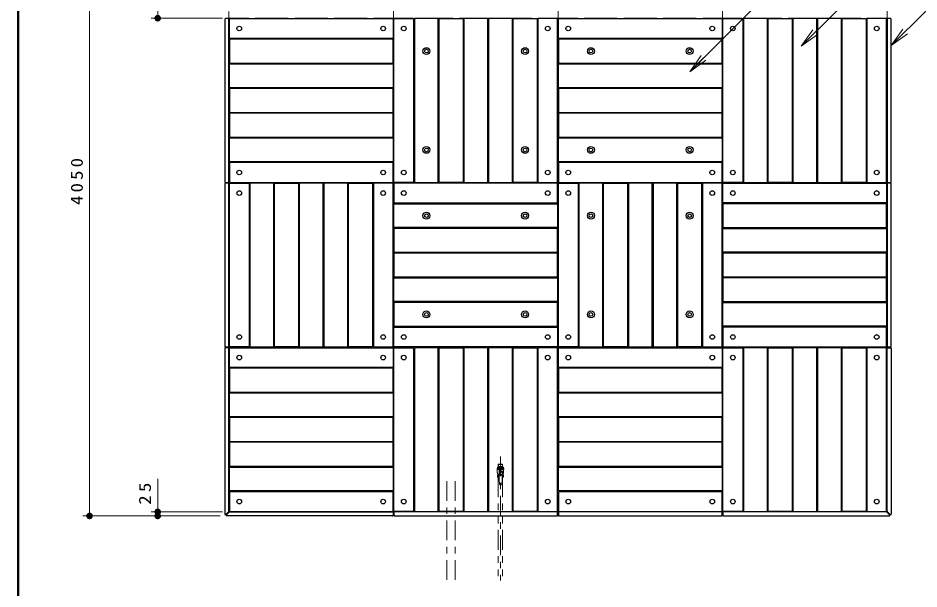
# Model space of a CAD drawing. Units: millimetres on the paper, with parts at other scales. Extents: x -385 to 0, y -594 to 267.
# Drawn here: x -385 to -248.1, y 123.6 to 210.4 of the extents above; entities that cross this region are included whole.
import ezdxf

# ---------------------------------------------------------------- set-up
doc = ezdxf.new("R2010")
doc.units = ezdxf.units.MM
doc.linetypes.add('USER2', pattern=[6, 3, -1, 1, -1])
doc.linetypes.add('USER3', pattern=[8, 3, -1, 1, -1, 1, -1])
doc.layers.add('1_40', color=7, linetype='Continuous', lineweight=25)
doc.layers.add('LY_3', color=7, linetype='Continuous', lineweight=13)
doc.styles.add('ＭＳ ゴシック', font='')
doc.styles.get('ＭＳ ゴシック').set_extended_font_data('MS Gothic')

# ---------------------------------------------------------------- blocks, each defined once
blk = doc.blocks.new('filled_dot')
at = {"color": 0, "linetype": 'Continuous', "lineweight": -2, "const_width": 1.25}
blk.add_lwpolyline([(-0.625, 0, 1), (0.625, 0, 1)], format="xyb", close=True, dxfattribs=at)

msp = doc.modelspace()

# ---------------------------------------------------------------- linework, layer by layer
at = {"layer": '1_40', "lineweight": 13}
for p, q in [((-374.126, 134.743), (-374.126, 235.993)), ((-363.774, 210.368), (-363.774, 235.368)), ((-353.944, 210.368), (-364.774, 210.368)), ((-266.008, 206.113), (-264.23, 208.581)), ((-266.008, 206.113), (-263.878, 208.226)), ((-252.303, 206.209), (-250.535, 208.684)), ((-252.303, 206.209), (-250.181, 208.33)), ((-263.526, 207.871), (-266.008, 206.113)), ((-249.828, 207.977), (-252.303, 206.209)), ((-282.935, 202.236), (-281.167, 204.711)), ((-282.935, 202.236), (-280.813, 204.358)), ((-280.46, 204.004), (-282.935, 202.236)), ((-363.774, 134.743), (-363.774, 140.37)), ((-354.299, 134.743), (-375.126, 134.743)), ((-353.944, 135.368), (-364.774, 135.368)), ((-354.299, 134.743), (-364.774, 134.743))]:
    msp.add_line(p, q, dxfattribs=at)
at = {"layer": '1_40', "linetype": 'USER2', "lineweight": 13}
for p, q in [((-352.944, 235.368), (-352.944, 210.368)), ((-327.944, 210.368), (-327.944, 235.368)), ((-327.944, 235.368), (-327.944, 210.368)), ((-302.944, 210.368), (-302.944, 235.368)), ((-302.944, 235.368), (-302.944, 210.368)), ((-277.944, 235.368), (-277.944, 210.368)), ((-277.944, 210.368), (-277.944, 235.368)), ((-252.944, 210.368), (-252.944, 235.368)), ((-252.944, 235.368), (-252.944, 210.368)), ((-352.944, 210.368), (-327.944, 210.368)), ((-352.944, 210.368), (-352.944, 185.368)), ((-327.944, 210.368), (-352.944, 210.368)), ((-302.944, 210.368), (-327.944, 210.368)), ((-327.944, 210.368), (-327.944, 185.368)), ((-327.944, 210.368), (-302.944, 210.368)), ((-327.944, 185.368), (-327.944, 210.368)), ((-302.944, 210.368), (-327.944, 210.368)), ((-327.944, 210.368), (-327.944, 185.368)), ((-302.944, 210.368), (-302.944, 185.368)), ((-277.944, 210.368), (-302.944, 210.368)), ((-302.944, 185.368), (-302.944, 210.368)), ((-302.944, 210.368), (-277.944, 210.368)), ((-302.944, 185.368), (-302.944, 210.368)), ((-277.944, 210.368), (-302.944, 210.368)), ((-302.944, 210.368), (-302.944, 185.368)), ((-277.944, 185.368), (-277.944, 210.368)), ((-277.944, 210.368), (-252.944, 210.368)), ((-252.944, 210.368), (-277.944, 210.368)), ((-277.944, 210.368), (-277.944, 185.368)), ((-277.944, 210.368), (-277.944, 185.368)), ((-277.944, 185.368), (-277.944, 210.368)), ((-252.944, 185.368), (-252.944, 210.368)), ((-252.944, 210.368), (-252.944, 185.368)), ((-352.944, 185.368), (-327.944, 185.368)), ((-327.944, 185.368), (-352.944, 185.368)), ((-352.944, 185.368), (-352.944, 160.368)), ((-302.944, 185.368), (-327.944, 185.368)), ((-327.944, 185.368), (-327.944, 160.368)), ((-327.944, 185.368), (-302.944, 185.368)), ((-327.944, 160.368), (-327.944, 185.368)), ((-327.944, 185.368), (-302.944, 185.368)), ((-302.944, 185.368), (-327.944, 185.368)), ((-327.944, 185.368), (-327.944, 160.368)), ((-277.944, 185.368), (-302.944, 185.368)), ((-302.944, 185.368), (-302.944, 160.368)), ((-302.944, 185.368), (-277.944, 185.368)), ((-302.944, 160.368), (-302.944, 185.368)), ((-277.944, 185.368), (-302.944, 185.368)), ((-302.944, 185.368), (-302.944, 160.368)), ((-302.944, 185.368), (-277.944, 185.368)), ((-302.944, 160.368), (-302.944, 185.368)), ((-277.944, 160.368), (-277.944, 185.368)), ((-277.944, 185.368), (-252.944, 185.368)), ((-277.944, 185.368), (-277.944, 160.368)), ((-252.944, 185.368), (-277.944, 185.368)), ((-277.944, 185.368), (-277.944, 160.368)), ((-277.944, 160.368), (-277.944, 185.368)), ((-252.944, 160.368), (-252.944, 185.368)), ((-252.944, 185.368), (-252.944, 160.368)), ((-352.944, 160.368), (-327.944, 160.368)), ((-352.944, 160.368), (-352.944, 135.368)), ((-327.944, 160.368), (-352.944, 160.368)), ((-327.944, 160.368), (-302.944, 160.368)), ((-302.944, 160.368), (-327.944, 160.368)), ((-327.944, 160.368), (-327.944, 135.368)), ((-327.944, 135.368), (-327.944, 160.368)), ((-302.944, 160.368), (-327.944, 160.368)), ((-327.944, 160.368), (-327.944, 135.368)), ((-327.944, 160.368), (-302.944, 160.368)), ((-302.944, 160.368), (-277.944, 160.368)), ((-302.944, 160.368), (-302.944, 135.368)), ((-277.944, 160.368), (-302.944, 160.368)), ((-302.944, 135.368), (-302.944, 160.368)), ((-277.944, 160.368), (-302.944, 160.368)), ((-302.944, 160.368), (-277.944, 160.368)), ((-302.944, 160.368), (-302.944, 135.368)), ((-277.944, 160.368), (-252.944, 160.368)), ((-252.944, 160.368), (-277.944, 160.368)), ((-277.944, 160.368), (-277.944, 135.368)), ((-277.944, 135.368), (-277.944, 160.368)), ((-277.944, 160.368), (-277.944, 135.368)), ((-252.944, 135.368), (-252.944, 160.368)), ((-252.944, 160.368), (-252.944, 135.368)), ((-311.694, 143.792), (-311.694, 124.959)), ((-319.819, 140.042), (-319.819, 124.959)), ((-318.569, 140.042), (-318.569, 124.959)), ((-352.944, 135.368), (-327.944, 135.368)), ((-327.944, 135.368), (-302.944, 135.368)), ((-302.944, 135.368), (-277.944, 135.368)), ((-277.944, 135.368), (-252.944, 135.368))]:
    msp.add_line(p, q, dxfattribs=at)
at = {"layer": '1_40', "color": 32}
for p, q in [((-353.569, 210.23), (-353.569, 185.505)), ((-353.019, 210.305), (-353.494, 210.305)), ((-352.944, 185.505), (-352.944, 210.23)), ((-252.944, 210.23), (-252.944, 185.505)), ((-252.394, 210.305), (-252.869, 210.305)), ((-252.319, 185.505), (-252.319, 210.23)), ((-353.569, 185.23), (-353.569, 160.505)), ((-353.494, 185.43), (-353.019, 185.43)), ((-353.019, 185.305), (-353.494, 185.305)), ((-352.944, 160.505), (-352.944, 185.23)), ((-252.944, 185.23), (-252.944, 160.505)), ((-252.869, 185.43), (-252.394, 185.43)), ((-252.394, 185.305), (-252.869, 185.305)), ((-252.319, 160.505), (-252.319, 185.23)), ((-353.569, 160.23), (-353.569, 135.012)), ((-353.494, 160.43), (-353.019, 160.43)), ((-353.019, 160.305), (-353.494, 160.305)), ((-352.944, 135.487), (-352.944, 160.23)), ((-252.944, 135.487), (-252.944, 160.23)), ((-252.869, 160.43), (-252.394, 160.43)), ((-252.869, 160.305), (-252.394, 160.305)), ((-252.319, 160.23), (-252.319, 135.012)), ((-353.441, 134.959), (-352.966, 135.434)), ((-353.352, 134.871), (-352.877, 135.346)), ((-328.081, 134.743), (-353.299, 134.743)), ((-352.824, 135.368), (-328.081, 135.368)), ((-328.006, 135.293), (-328.006, 134.818)), ((-327.881, 135.293), (-327.881, 134.818)), ((-303.081, 135.368), (-327.806, 135.368)), ((-327.806, 134.743), (-303.081, 134.743)), ((-303.006, 134.818), (-303.006, 135.293)), ((-302.881, 135.293), (-302.881, 134.818)), ((-278.081, 135.368), (-302.806, 135.368)), ((-302.806, 134.743), (-278.081, 134.743)), ((-278.006, 134.818), (-278.006, 135.293)), ((-277.881, 135.293), (-277.881, 134.818)), ((-253.063, 135.368), (-277.806, 135.368)), ((-277.806, 134.743), (-252.588, 134.743)), ((-252.535, 134.871), (-253.01, 135.346)), ((-252.447, 134.959), (-252.922, 135.434))]:
    msp.add_line(p, q, dxfattribs=at)
at = {"layer": '1_40', "linetype": 'USER3', "lineweight": 13}
for p, q in [((-312.018, 142.569), (-312.03, 142.192)), ((-311.969, 142.618), (-312.018, 142.569)), ((-311.37, 142.569), (-312.018, 142.569)), ((-311.988, 142.598), (-311.999, 142.255)), ((-311.419, 142.618), (-311.969, 142.618)), ((-311.419, 142.618), (-311.37, 142.569)), ((-311.399, 142.598), (-311.389, 142.255)), ((-311.37, 142.569), (-311.358, 142.192)), ((-311.2, 141.993), (-312.187, 141.993)), ((-312.187, 141.993), (-312.187, 141.818)), ((-311.2, 141.905), (-312.187, 141.905)), ((-311.2, 141.818), (-312.187, 141.818)), ((-312.169, 141.818), (-312.169, 141.368)), ((-312.149, 142.168), (-312.149, 141.993)), ((-311.239, 142.168), (-312.149, 142.168)), ((-312.094, 141.112), (-311.894, 141.112)), ((-312.094, 141.047), (-312.094, 140.978)), ((-311.36, 142.255), (-312.028, 142.255)), ((-312.019, 142.168), (-312.019, 141.993)), ((-311.376, 141.065), (-311.912, 141.065)), ((-311.861, 140.957), (-311.912, 141.065)), ((-311.894, 141.705), (-311.894, 141.068)), ((-311.394, 141.068), (-311.894, 141.068)), ((-311.893, 141.065), (-311.894, 141.068)), ((-311.769, 141.768), (-311.831, 141.768)), ((-311.694, 141.612), (-311.819, 141.54)), ((-311.819, 141.54), (-311.819, 141.396)), ((-311.819, 141.396), (-311.694, 141.323)), ((-311.769, 141.768), (-311.769, 141.626)), ((-311.756, 141.509), (-311.756, 141.426)), ((-311.694, 142.168), (-311.694, 141.993)), ((-311.569, 141.54), (-311.694, 141.612)), ((-311.694, 141.323), (-311.569, 141.396)), ((-311.631, 141.509), (-311.631, 141.426)), ((-311.569, 141.396), (-311.569, 141.54)), ((-311.394, 141.543), (-311.536, 141.543)), ((-311.394, 141.543), (-311.536, 141.543)), ((-311.394, 141.393), (-311.536, 141.393)), ((-311.394, 141.393), (-311.519, 141.393)), ((-311.426, 140.957), (-311.376, 141.065)), ((-311.395, 141.065), (-311.394, 141.068)), ((-311.394, 141.543), (-311.394, 141.393)), ((-311.394, 141.393), (-311.394, 141.068)), ((-311.394, 141.112), (-311.294, 141.112)), ((-311.368, 142.168), (-311.368, 141.993)), ((-311.294, 141.047), (-311.294, 140.978)), ((-311.239, 142.168), (-311.239, 141.993)), ((-311.219, 141.818), (-311.219, 141.368)), ((-311.2, 141.993), (-311.2, 141.818)), ((-312.119, 140.935), (-312.149, 140.918)), ((-311.861, 140.918), (-312.149, 140.918)), ((-312.149, 140.918), (-312.149, 140.618)), ((-311.861, 140.618), (-312.149, 140.618)), ((-312.034, 140.618), (-312.034, 124.959)), ((-312.019, 140.918), (-312.019, 140.618)), ((-311.861, 140.957), (-311.861, 140.285)), ((-311.861, 140.285), (-311.812, 139.577)), ((-311.467, 140.961), (-311.83, 140.961)), ((-311.426, 140.285), (-311.476, 139.577)), ((-311.426, 140.957), (-311.426, 140.285)), ((-311.239, 140.918), (-311.426, 140.918)), ((-311.239, 140.618), (-311.426, 140.618)), ((-311.368, 140.918), (-311.368, 140.618)), ((-311.354, 140.618), (-311.354, 124.959)), ((-311.269, 140.935), (-311.239, 140.918)), ((-311.239, 140.918), (-311.239, 140.618)), ((-311.644, 139.468), (-311.695, 139.468)), ((-311.593, 139.468), (-311.644, 139.468))]:
    msp.add_line(p, q, dxfattribs=at)
at = {"layer": '1_40', "lineweight": 13}
for points in [[(-282.935, 202.236), (-247.046, 238.125), (-201.406, 238.125)], [(-266.008, 206.113), (-246.832, 225.139), (-198.193, 225.139)], [(-252.303, 206.209), (-247.059, 211.454), (-213.419, 211.454)]]:
    msp.add_lwpolyline(points, dxfattribs=at)
at = {"layer": '1_40', "color": 40}
for points in [[(-328.006, 207.305), (-352.881, 207.305), (-352.881, 210.305), (-328.006, 210.305)], [(-324.881, 210.305), (-324.881, 185.43), (-327.881, 185.43), (-327.881, 210.305)], [(-321.131, 210.305), (-324.756, 210.305), (-324.756, 185.43), (-321.131, 185.43)], [(-317.381, 210.305), (-317.381, 185.43), (-321.006, 185.43), (-321.006, 210.305)], [(-313.631, 210.305), (-317.256, 210.305), (-317.256, 185.43), (-313.631, 185.43)], [(-313.506, 210.305), (-313.506, 185.43), (-309.881, 185.43), (-309.881, 210.305)], [(-309.756, 210.305), (-306.131, 210.305), (-306.131, 185.43), (-309.756, 185.43)], [(-306.006, 210.305), (-306.006, 185.43), (-303.006, 185.43), (-303.006, 210.305)], [(-278.006, 207.305), (-302.881, 207.305), (-302.881, 210.305), (-278.006, 210.305)], [(-274.881, 210.305), (-274.881, 185.43), (-277.881, 185.43), (-277.881, 210.305)], [(-271.131, 210.305), (-274.756, 210.305), (-274.756, 185.43), (-271.131, 185.43)], [(-267.381, 210.305), (-267.381, 185.43), (-271.006, 185.43), (-271.006, 210.305)], [(-263.631, 210.305), (-267.256, 210.305), (-267.256, 185.43), (-263.631, 185.43)], [(-263.506, 210.305), (-263.506, 185.43), (-259.881, 185.43), (-259.881, 210.305)], [(-259.756, 210.305), (-256.131, 210.305), (-256.131, 185.43), (-259.756, 185.43)], [(-256.006, 210.305), (-256.006, 185.43), (-253.006, 185.43), (-253.006, 210.305)], [(-328.006, 203.555), (-328.006, 207.18), (-352.881, 207.18), (-352.881, 203.555)], [(-278.006, 203.555), (-278.006, 207.18), (-302.881, 207.18), (-302.881, 203.555)], [(-328.006, 199.805), (-352.881, 199.805), (-352.881, 203.43), (-328.006, 203.43)], [(-278.006, 199.805), (-302.881, 199.805), (-302.881, 203.43), (-278.006, 203.43)], [(-328.006, 196.055), (-328.006, 199.68), (-352.881, 199.68), (-352.881, 196.055)], [(-278.006, 196.055), (-278.006, 199.68), (-302.881, 199.68), (-302.881, 196.055)], [(-328.006, 195.93), (-352.881, 195.93), (-352.881, 192.305), (-328.006, 192.305)], [(-278.006, 195.93), (-302.881, 195.93), (-302.881, 192.305), (-278.006, 192.305)], [(-328.006, 192.18), (-328.006, 188.555), (-352.881, 188.555), (-352.881, 192.18)], [(-278.006, 192.18), (-278.006, 188.555), (-302.881, 188.555), (-302.881, 192.18)], [(-328.006, 188.43), (-352.881, 188.43), (-352.881, 185.43), (-328.006, 185.43)], [(-278.006, 188.43), (-302.881, 188.43), (-302.881, 185.43), (-278.006, 185.43)], [(-349.881, 185.305), (-349.881, 160.43), (-352.881, 160.43), (-352.881, 185.305)], [(-346.131, 185.305), (-349.756, 185.305), (-349.756, 160.43), (-346.131, 160.43)], [(-342.381, 185.305), (-342.381, 160.43), (-346.006, 160.43), (-346.006, 185.305)], [(-338.631, 185.305), (-342.256, 185.305), (-342.256, 160.43), (-338.631, 160.43)], [(-338.506, 185.305), (-338.506, 160.43), (-334.881, 160.43), (-334.881, 185.305)], [(-334.756, 185.305), (-331.131, 185.305), (-331.131, 160.43), (-334.756, 160.43)], [(-331.006, 185.305), (-331.006, 160.43), (-328.006, 160.43), (-328.006, 185.305)], [(-327.881, 182.305), (-303.006, 182.305), (-303.006, 185.305), (-327.881, 185.305)], [(-299.881, 185.305), (-299.881, 160.43), (-302.881, 160.43), (-302.881, 185.305)], [(-296.131, 185.305), (-299.756, 185.305), (-299.756, 160.43), (-296.131, 160.43)], [(-292.381, 185.305), (-292.381, 160.43), (-296.006, 160.43), (-296.006, 185.305)], [(-288.631, 185.305), (-292.256, 185.305), (-292.256, 160.43), (-288.631, 160.43)], [(-288.506, 185.305), (-288.506, 160.43), (-284.881, 160.43), (-284.881, 185.305)], [(-284.756, 185.305), (-281.131, 185.305), (-281.131, 160.43), (-284.756, 160.43)], [(-281.006, 185.305), (-281.006, 160.43), (-278.006, 160.43), (-278.006, 185.305)], [(-253.006, 182.305), (-277.881, 182.305), (-277.881, 185.305), (-253.006, 185.305)], [(-327.881, 178.555), (-327.881, 182.18), (-303.006, 182.18), (-303.006, 178.555)], [(-253.006, 178.555), (-253.006, 182.18), (-277.881, 182.18), (-277.881, 178.555)], [(-327.881, 174.805), (-303.006, 174.805), (-303.006, 178.43), (-327.881, 178.43)], [(-253.006, 174.805), (-277.881, 174.805), (-277.881, 178.43), (-253.006, 178.43)], [(-327.881, 174.68), (-327.881, 171.055), (-303.006, 171.055), (-303.006, 174.68)], [(-253.006, 171.055), (-253.006, 174.68), (-277.881, 174.68), (-277.881, 171.055)], [(-327.881, 170.93), (-303.006, 170.93), (-303.006, 167.305), (-327.881, 167.305)], [(-253.006, 170.93), (-277.881, 170.93), (-277.881, 167.305), (-253.006, 167.305)], [(-327.881, 167.18), (-327.881, 163.555), (-303.006, 163.555), (-303.006, 167.18)], [(-253.006, 167.18), (-253.006, 163.555), (-277.881, 163.555), (-277.881, 167.18)], [(-327.881, 163.43), (-303.006, 163.43), (-303.006, 160.43), (-327.881, 160.43)], [(-253.006, 163.43), (-277.881, 163.43), (-277.881, 160.43), (-253.006, 160.43)], [(-328.006, 157.305), (-352.881, 157.305), (-352.881, 160.305), (-328.006, 160.305)], [(-324.881, 160.305), (-324.881, 135.43), (-327.881, 135.43), (-327.881, 160.305)], [(-321.131, 160.305), (-324.756, 160.305), (-324.756, 135.43), (-321.131, 135.43)], [(-317.381, 160.305), (-317.381, 135.43), (-321.006, 135.43), (-321.006, 160.305)], [(-313.631, 160.305), (-317.256, 160.305), (-317.256, 135.43), (-313.631, 135.43)], [(-313.506, 160.305), (-313.506, 135.43), (-309.881, 135.43), (-309.881, 160.305)], [(-309.756, 160.305), (-306.131, 160.305), (-306.131, 135.43), (-309.756, 135.43)], [(-306.006, 160.305), (-306.006, 135.43), (-303.006, 135.43), (-303.006, 160.305)], [(-278.006, 157.305), (-302.881, 157.305), (-302.881, 160.305), (-278.006, 160.305)], [(-274.881, 160.305), (-274.881, 135.43), (-277.881, 135.43), (-277.881, 160.305)], [(-271.131, 160.305), (-274.756, 160.305), (-274.756, 135.43), (-271.131, 135.43)], [(-267.381, 160.305), (-267.381, 135.43), (-271.006, 135.43), (-271.006, 160.305)], [(-263.631, 160.305), (-267.256, 160.305), (-267.256, 135.43), (-263.631, 135.43)], [(-263.506, 160.305), (-263.506, 135.43), (-259.881, 135.43), (-259.881, 160.305)], [(-259.756, 160.305), (-256.131, 160.305), (-256.131, 135.43), (-259.756, 135.43)], [(-256.006, 160.305), (-256.006, 135.43), (-253.006, 135.43), (-253.006, 160.305)], [(-328.006, 153.555), (-328.006, 157.18), (-352.881, 157.18), (-352.881, 153.555)], [(-278.006, 153.555), (-278.006, 157.18), (-302.881, 157.18), (-302.881, 153.555)], [(-328.006, 149.805), (-352.881, 149.805), (-352.881, 153.43), (-328.006, 153.43)], [(-278.006, 149.805), (-302.881, 149.805), (-302.881, 153.43), (-278.006, 153.43)], [(-328.006, 146.055), (-328.006, 149.68), (-352.881, 149.68), (-352.881, 146.055)], [(-278.006, 146.055), (-278.006, 149.68), (-302.881, 149.68), (-302.881, 146.055)], [(-328.006, 145.93), (-352.881, 145.93), (-352.881, 142.305), (-328.006, 142.305)], [(-278.006, 145.93), (-302.881, 145.93), (-302.881, 142.305), (-278.006, 142.305)], [(-328.006, 142.18), (-328.006, 138.555), (-352.881, 138.555), (-352.881, 142.18)], [(-278.006, 142.18), (-278.006, 138.555), (-302.881, 138.555), (-302.881, 142.18)], [(-328.006, 138.43), (-352.881, 138.43), (-352.881, 135.43), (-328.006, 135.43)], [(-278.006, 138.43), (-302.881, 138.43), (-302.881, 135.43), (-278.006, 135.43)]]:
    msp.add_lwpolyline(points, close=True, dxfattribs=at)
for centre in [(-351.381, 208.805), (-329.506, 208.805), (-326.381, 208.805), (-304.506, 208.805), (-301.381, 208.805), (-279.506, 208.805), (-276.381, 208.805), (-254.506, 208.805), (-351.381, 186.93), (-329.506, 186.93), (-326.381, 186.93), (-304.506, 186.93), (-301.381, 186.93), (-279.506, 186.93), (-276.381, 186.93), (-254.506, 186.93), (-351.381, 183.805), (-329.506, 183.805), (-326.381, 183.805), (-304.506, 183.805), (-301.381, 183.805), (-279.506, 183.805), (-276.381, 183.805), (-254.506, 183.805), (-351.381, 161.93), (-329.506, 161.93), (-326.381, 161.93), (-304.506, 161.93), (-301.381, 161.93), (-279.506, 161.93), (-276.381, 161.93), (-254.506, 161.93), (-351.381, 158.805), (-329.506, 158.805), (-326.381, 158.805), (-304.506, 158.805), (-301.381, 158.805), (-279.506, 158.805), (-276.381, 158.805), (-254.506, 158.805), (-351.381, 136.93), (-329.506, 136.93), (-326.381, 136.93), (-304.506, 136.93), (-301.381, 136.93), (-279.506, 136.93), (-276.381, 136.93), (-254.506, 136.93)]:
    msp.add_circle(centre, 0.35, dxfattribs=at)
at = {"layer": '1_40'}
for centre, radius in [((-322.944, 205.368), 0.525), ((-322.944, 205.368), 0.275), ((-307.944, 205.368), 0.525), ((-307.944, 205.368), 0.275), ((-297.944, 205.368), 0.525), ((-297.944, 205.368), 0.275), ((-282.944, 205.368), 0.525), ((-282.944, 205.368), 0.275), ((-322.944, 190.368), 0.525), ((-322.944, 190.368), 0.275), ((-307.944, 190.368), 0.525), ((-307.944, 190.368), 0.275), ((-297.944, 190.368), 0.525), ((-297.944, 190.368), 0.275), ((-282.944, 190.368), 0.525), ((-282.944, 190.368), 0.275), ((-322.944, 180.368), 0.525), ((-307.944, 180.368), 0.525), ((-297.944, 180.368), 0.525), ((-282.944, 180.368), 0.525), ((-322.944, 180.368), 0.275), ((-307.944, 180.368), 0.275), ((-297.944, 180.368), 0.275), ((-282.944, 180.368), 0.275), ((-322.944, 165.368), 0.525), ((-307.944, 165.368), 0.525), ((-297.944, 165.368), 0.525), ((-282.944, 165.368), 0.525), ((-322.944, 165.368), 0.275), ((-307.944, 165.368), 0.275), ((-297.944, 165.368), 0.275), ((-282.944, 165.368), 0.275)]:
    msp.add_circle(centre, radius, dxfattribs=at)
at = {"layer": '1_40', "linetype": 'USER3', "lineweight": 13}
for centre, radius in [((-311.694, 141.468), 0.152), ((-311.781, 141.23), 0.05), ((-311.694, 141.468), 0.122), ((-311.694, 141.468), 0.075), ((-311.694, 141.468), 0.0615)]:
    msp.add_circle(centre, radius, dxfattribs=at)
at = {"layer": '1_40', "color": 32}
for centre, start, end in [((-353.494, 210.23), 90, 180), ((-353.019, 210.23), 0, 90), ((-252.869, 210.23), 90, 180), ((-252.394, 210.23), 0, 90), ((-353.494, 185.505), 180, 270), ((-353.494, 185.23), 90, 180), ((-353.019, 185.505), 270, 0), ((-353.019, 185.23), 0, 90), ((-252.869, 185.505), 180, 270), ((-252.869, 185.23), 90, 180), ((-252.394, 185.505), 270, 0), ((-252.394, 185.23), 0, 90), ((-353.494, 160.505), 180, 270), ((-353.494, 160.23), 90, 180), ((-353.019, 160.505), 270, 0), ((-353.019, 160.23), 0, 90), ((-252.869, 160.505), 180, 270), ((-252.869, 160.23), 90, 180), ((-252.394, 160.505), 270, 0), ((-252.394, 160.23), 0, 90), ((-353.494, 135.012), 180, 315), ((-353.299, 134.818), 135, 270), ((-353.019, 135.487), 315, 0), ((-352.824, 135.293), 90, 135), ((-328.081, 135.293), 0, 90), ((-328.081, 134.818), 270, 0), ((-327.806, 135.293), 90, 180), ((-327.806, 134.818), 180, 270), ((-303.081, 135.293), 0, 90), ((-303.081, 134.818), 270, 0), ((-302.806, 135.293), 90, 180), ((-302.806, 134.818), 180, 270), ((-278.081, 135.293), 0, 90), ((-278.081, 134.818), 270, 0), ((-277.806, 135.293), 90, 180), ((-277.806, 134.818), 180, 270), ((-253.063, 135.293), 45, 90), ((-252.869, 135.487), 180, 225), ((-252.588, 134.818), 270, 45), ((-252.394, 135.012), 225, 0)]:
    msp.add_arc(centre, 0.075, start, end, dxfattribs=at)
at = {"layer": '1_40', "linetype": 'USER3', "lineweight": 13}
for centre, radius, start, end in [((-311.694, 141.368), 0.475, 180.00002, 206.29155), ((-312.344, 141.047), 0.25, 0.00004, 26.29157), ((-312.055, 142.193), 0.025, 270.00002, 358.21009), ((-311.831, 141.705), 0.0625, 89.99996, 180), ((-311.694, 141.468), 0.175, 334.62307, 115.37693), ((-311.694, 141.468), 0.2, 337.97568, 22.02434), ((-311.333, 142.193), 0.025, 181.78991, 269.99998), ((-311.044, 141.047), 0.25, 153.70843, 179.99996), ((-311.694, 141.368), 0.475, 333.70845, 359.99998), ((-312.144, 140.978), 0.05, 299.99995, 359.99993), ((-311.244, 140.978), 0.05, 180.00007, 240.00005), ((-311.695, 139.585), 0.117, 184.00005, 270.00002), ((-311.593, 139.585), 0.117, 269.99998, 355.99995)]:
    msp.add_arc(centre, radius, start, end, dxfattribs=at)
at = {"layer": 'LY_3', "lineweight": 50}
msp.add_line((-385, 267), (-385, 0), dxfattribs=at)

# ---------------------------------------------------------------- block references
at = {"layer": '1_40', "lineweight": 13, "xscale": 0.4, "yscale": 0.4}
for p, rotation in [((-363.774, 210.368), 90), ((-363.774, 135.368), 270), ((-374.126, 134.743), 90), ((-363.774, 134.743), 90)]:
    msp.add_blockref('filled_dot', p, dxfattribs=dict(at, rotation=rotation))

# ---------------------------------------------------------------- texts
at = {"layer": '1_40', "char_height": 1.833, "attachment_point": 8, "rotation": 90, "style": 'ＭＳ ゴシック'}
for s, insert in [('\\T1.33;\\W1.15;4050', (-375.126, 185.796)), ('\\T1.34;\\W1.15;25', (-364.774, 138.37))]:
    msp.add_mtext(s, dxfattribs=dict(at, insert=insert))

doc.saveas('drawing.dxf')
